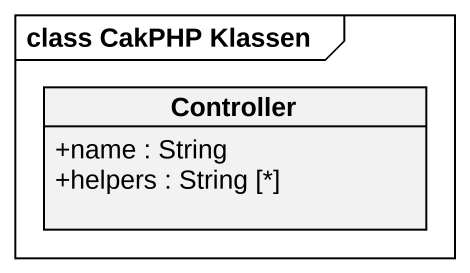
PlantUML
@startuml
mainframe class CakPHP Klassen
hide circle
hide empty members
skinparam classAttributeIconSize 0
class Controller {
  +name : String
  +helpers : String [*]
}
@enduml
